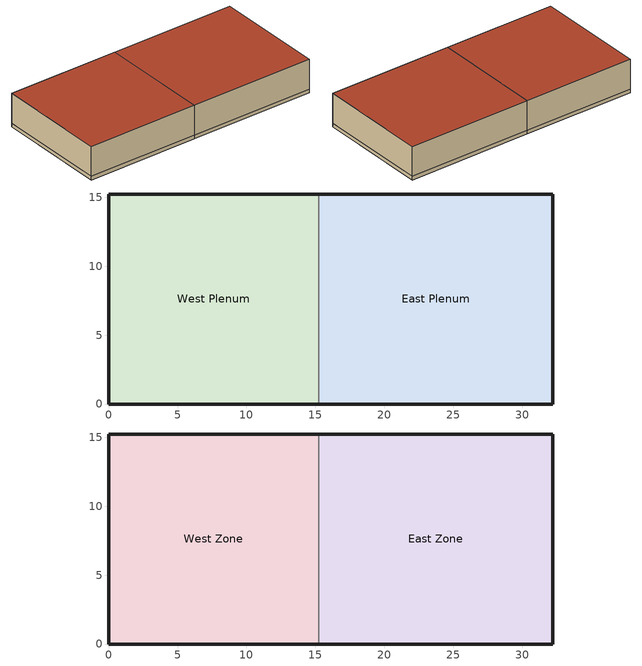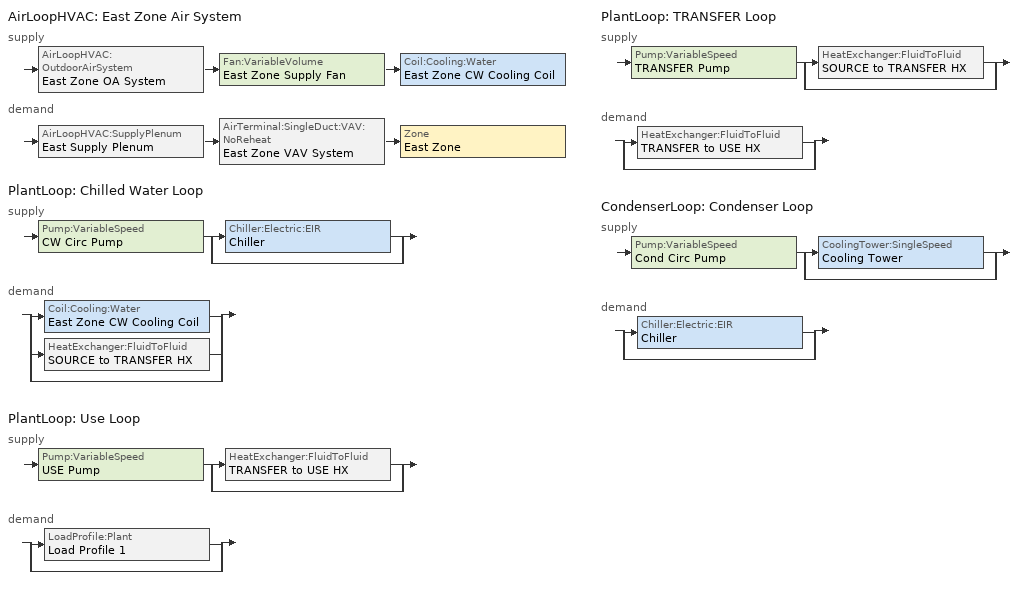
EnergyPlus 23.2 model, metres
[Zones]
West Plenum
 floor ground (FLOOR): 15.24,0 0,0 0,15.24 15.24,15.24 z0
 wall outside (ext-walls): 15.24,15.24 0,15.24 0,0 15.24,0 z0:0.5
 wall adiabatic (PARTITION): 15.24,0 15.24,15.24 z0:0.5
East Plenum
 floor ground (FLOOR): 32.24,0 15.24,0 15.24,15.24 32.24,15.24 z0
 wall outside (ext-walls): 15.24,0 32.24,0 32.24,15.24 15.24,15.24 z0:0.5
West Zone
 floor to West Plenum (Plenum Floor): 15.24,0 0,0 0,15.24 15.24,15.24 z0.5
 wall outside (ext-walls): 15.24,15.24 0,15.24 0,0 15.24,0 z0.5:4.57
 wall to East Zone (PARTITION): 15.24,0 15.24,15.24 z0.5:4.57
 roof outside (ROOF19): 0,15.24 0,0 15.24,0 15.24,15.24 z4.57
East Zone
 floor to East Plenum (Plenum Floor): 32.24,0 15.24,0 15.24,15.24 32.24,15.24 z0.5
 wall outside (ext-walls): 15.24,0 32.24,0 32.24,15.24 15.24,15.24 z0.5:4.57
 roof outside (ROOF19): 15.24,15.24 15.24,0 32.24,0 32.24,15.24 z4.57
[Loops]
AirLoopHVAC 'East Zone Air System'
 supply: AirLoopHVAC:OutdoorAirSystem 'East Zone OA System' > Fan:VariableVolume 'East Zone Supply Fan' > Coil:Cooling:Water 'East Zone CW Cooling Coil'
 demand: AirLoopHVAC:SupplyPlenum 'East Supply Plenum' > AirTerminal:SingleDuct:VAV:NoReheat 'East Zone VAV System' > Zone 'East Zone'
PlantLoop 'Chilled Water Loop'
 supply: Pump:VariableSpeed 'CW Circ Pump' > split
  | Chiller:Electric:EIR 'Chiller'
  | bypass
 demand: split
  | Coil:Cooling:Water 'East Zone CW Cooling Coil'
  | HeatExchanger:FluidToFluid 'SOURCE to TRANSFER HX'
  | bypass
PlantLoop 'Use Loop'
 supply: Pump:VariableSpeed 'USE Pump' > split
  | HeatExchanger:FluidToFluid 'TRANSFER to USE HX'
  | bypass
 demand: split
  | LoadProfile:Plant 'Load Profile 1'
  | bypass
PlantLoop 'TRANSFER Loop'
 supply: Pump:VariableSpeed 'TRANSFER Pump' > split
  | HeatExchanger:FluidToFluid 'SOURCE to TRANSFER HX'
  | bypass
 demand: split
  | HeatExchanger:FluidToFluid 'TRANSFER to USE HX'
  | bypass
CondenserLoop 'Condenser Loop'
 supply: Pump:VariableSpeed 'Cond Circ Pump' > split
  | CoolingTower:SingleSpeed 'Cooling Tower'
  | bypass
 demand: split
  | Chiller:Electric:EIR 'Chiller'
  | bypass
[Building]
Simple One Zone (Wireframe DXF): North Axis {deg}=0; Terrain=Suburbs; Loads Convergence Tolerance Value {W}=0.04; Temperature Convergence Tolerance Value {deltaC}=0.004; Solar Distribution=MinimalShadowing; Maximum Number of Warmup Days=30; Minimum Number of Warmup Days=6
[Site:Location]
CHICAGO_IL_USA TMY2-94846: Latitude {deg}=41.78; Longitude {deg}=-87.75; Time Zone {hr}=-6; Elevation {m}=190
[SizingPeriod:DesignDay] Humidity Condition Type=Wetbulb; Barometric Pressure {Pa}=99063; Rain Indicator=No; Snow Indicator=No; Daylight Saving Time Indicator=No; Solar Model Indicator=ASHRAEClearSky
Name | Month | Day of Month | Day Type | Maximum Dry-Bulb Temperature {C} | Daily Dry-Bulb Temperature Range {deltaC} | Wetbulb or DewPoint at Maximum Dry-Bulb {C} | Wind Speed {m/s} | Wind Direction {deg} | Sky Clearness
CHICAGO_IL_USA Annual Heating 99% Design Conditions DB | 1 | 8 | WinterDesignDay | -17.3 | 0 | -17.3 | 4.9 | 270 | 0
CHICAGO_IL_USA Annual Cooling 1% Design Conditions DB/MCWB | 7 | 3 | SummerDesignDay | 31.5 | 10.7 | 23 | 5.3 | 230 | 1
[Site:GroundTemperature:BuildingSurface]
20.03, 20.03, 20.13, 20.3, 20.43, 20.52, 20.62, 20.77, 20.78, 20.55, 20.44, 20.2
[Site:GroundTemperature:Shallow]
20.03, 20.03, 20.13, 20.3, 20.43, 20.52, 20.62, 20.77, 20.78, 20.55, 20.44, 20.2
[Site:GroundTemperature:Deep]
16.1, 16.1, 16.1, 16.1, 16.1, 16.1, 16.1, 16.1, 16.1, 16.1, 16.1, 16.1
[Material] Thermal Absorptance=0.9
Name | Roughness | Thickness {m} | Conductivity {W/m-K} | Density {kg/m3} | Specific Heat {J/kg-K} | Solar Absorptance | Visible Absorptance
C5 - 4 IN HW CONCRETE | MediumRough | 0.101498 | 1.729577 | 2242.585 | 836.8 | 0.65 | 0.65
1IN Stucco | Smooth | 0.0253 | 0.6918 | 1858 | 837 | 0.92 | 0.92
8IN Concrete HW | MediumRough | 0.2033 | 1.7296 | 2243 | 837 | 0.65 | 0.65
Wall Insulation [5] | MediumRough | 0.0453 | 0.0432 | 91 | 837 | 0.5 | 0.5
1/2IN Gypsum | Smooth | 0.0127 | 0.16 | 784.9 | 830 | 0.92 | 0.92
C19 - 2 IN LIGHT WEIGHT CONCRETE | MediumRough | 0.0508102 | 0.129891 | 480.5539 | 836.8 | 0.2 | 0.2
E1 - 3 / 4 IN PLASTER OR GYP BOARD | Smooth | 0.01905 | 0.726422 | 1601.846 | 836.8 | 0.92 | 0.92
C6 - 8 IN CLAY TILE | Smooth | 0.203302 | 0.570761 | 1121.292 | 836.8 | 0.82 | 0.82
[Material:NoMass]
R19LAYER: Roughness=Rough; Thermal Resistance {m2-K/W}=3.344; Thermal Absorptance=0.9; Solar Absorptance=0.75; Visible Absorptance=0.75
[Construction]
ext-walls: 1IN Stucco, 8IN Concrete HW, Wall Insulation [5], 1/2IN Gypsum
FLOOR: C5 - 4 IN HW CONCRETE
ROOF19: R19LAYER
PARTITION: E1 - 3 / 4 IN PLASTER OR GYP BOARD, C6 - 8 IN CLAY TILE, E1 - 3 / 4 IN PLASTER OR GYP BOARD
PLENUM FLOOR: C19 - 2 IN LIGHT WEIGHT CONCRETE
[Zone] Type=1; Multiplier=1; Ceiling Height {m}=autocalculate; Volume {m3}=autocalculate
West Zone; East Zone; West Plenum; East Plenum
[People] Number of People Schedule=OFFICE OCCUPANCY; Number of People Calculation Method=people; Number of People=0; Fraction Radiant=0.3; Activity Level Schedule=Activity Sch; Carbon Dioxide Generation Rate {m3/s-W}=3.82E-8; Mean Radiant Temperature Calculation Type=zoneaveraged; Work Efficiency Schedule=Work Eff Sch; Clothing Insulation Calculation Method=ClothingInsulationSchedule; Clothing Insulation Schedule=Clothing Sch; Air Velocity Schedule=Air Velo Sch; Thermal Comfort Model 1 Type=FANGER
Name | Zone or ZoneList or Space or SpaceList
West Zone PEOPLE | West Zone
East Zone PEOPLE | East Zone
[Lights] Schedule=LIGHTS-1; Design Level Calculation Method=LightingLevel; Lighting Level {W}=284; Return Air Fraction=0; Fraction Radiant=0.59; Fraction Visible=0.2; Fraction Replaceable=0
Name | Zone or ZoneList or Space or SpaceList
West Zone Lights | West Zone
East Zone Lights | East Zone
[ElectricEquipment] Schedule=BLDG_EQUIP_SCH; Design Level Calculation Method=EquipmentLevel; Design Level {W}=0; Fraction Latent=0; Fraction Lost=0
Name | Zone or ZoneList or Space or SpaceList | Fraction Radiant
West Zone_MiscPlug_Equip | West Zone | 0.25
East Zone_MiscPlug_Equip | East Zone | 0.5
[ElectricEquipment:ITE:AirCooled]
EastDataCenter_Equip: Zone or Space=East Zone; Air Flow Calculation Method=FlowControlWithApproachTemperatures; Design Power Input Calculation Method=Watts/Unit; Watts per Unit {W}=1000; Number of Units=42; Watts per Zone Floor Area {W/m2}=200; Design Power Input Schedule=Data Center Operation Schedule; CPU Loading  Schedule=Data Center CPU Loading Schedule; CPU Power Input Function of Loading and Air Temperature Curve=Data Center Servers Power fLoadTemp; Design Fan Power Input Fraction=0.183; Design Fan Air Flow Rate per Power Input {m3/s-W}=0.0001; Air Flow Function of Loading and Air Temperature Curve=Data Center Servers Airflow fLoadTemp; Fan Power Input Function of Flow Curve=ECM FanPower fFlow-demo; Design Entering Air Temperature {C}=15; Environmental Class=A3; Air Inlet Connection Type=AdjustedSupply; Design Recirculation Fraction=0.1; Recirculation Function of Loading and Supply Temperature Curve=Data Center Recirculation fLoadTemp; Design Electric Power Supply Efficiency=0.9; Electric Power Supply Efficiency Function of Part Load Ratio Curve=UPS Efficiency fPLR; Fraction of Electric Power Supply Losses to Zone=1; Supply Temperature Difference Schedule=Supply Temperature Difference Schedule Mod; Return Temperature Difference Schedule=Return Temperature Difference Schedule Mod
[DesignSpecification:OutdoorAir] Outdoor Air Method=flow/person; Outdoor Air Flow per Person {m3/s-person}=0.0125; Outdoor Air Flow per Zone Floor Area {m3/s-m2}=0; Outdoor Air Flow per Zone {m3/s}=0
SZ DSOA West Zone; SZ DSOA East Zone
[Sizing:Zone] Zone Cooling Design Supply Air Temperature Input Method=SupplyAirTemperature; Zone Cooling Design Supply Air Temperature {C}=13; Zone Heating Design Supply Air Temperature Input Method=SupplyAirTemperature; Zone Heating Design Supply Air Temperature {C}=30; Zone Cooling Design Supply Air Humidity Ratio {kgWater/kgDryAir}=0.0075; Zone Heating Design Supply Air Humidity Ratio {kgWater/kgDryAir}=0.004; Zone Heating Sizing Factor=0; Zone Cooling Sizing Factor=0; Cooling Design Air Flow Method=DesignDay; Cooling Design Air Flow Rate {m3/s}=0; Heating Design Air Flow Method=DesignDay; Heating Design Air Flow Rate {m3/s}=0; Account for Dedicated Outdoor Air System=No; Dedicated Outdoor Air System Control Strategy=NeutralSupplyAir; Dedicated Outdoor Air Low Setpoint Temperature for Design {C}=autosize; Dedicated Outdoor Air High Setpoint Temperature for Design {C}=autosize
Name | Design Specification Outdoor Air Object
West Zone | SZ DSOA West Zone
East Zone | SZ DSOA East Zone
[Sizing:System]
East Zone Air System: Type of Load to Size On=Sensible; Design Outdoor Air Flow Rate {m3/s}=autosize; Central Heating Maximum System Air Flow Ratio=0.4; Preheat Design Temperature {C}=7; Preheat Design Humidity Ratio {kgWater/kgDryAir}=0.009; Precool Design Temperature {C}=12.8; Precool Design Humidity Ratio {kgWater/kgDryAir}=0.009; Central Cooling Design Supply Air Temperature {C}=12.8; Central Heating Design Supply Air Temperature {C}=30; Type of Zone Sum to Use=NonCoincident; 100% Outdoor Air in Cooling=Yes; 100% Outdoor Air in Heating=No; Central Cooling Design Supply Air Humidity Ratio {kgWater/kgDryAir}=0.009; Central Heating Design Supply Air Humidity Ratio {kgWater/kgDryAir}=0.009; Cooling Supply Air Flow Rate Method=DesignDay; Heating Supply Air Flow Rate Method=DesignDay
[Sizing:Plant] Loop Design Temperature Difference {deltaC}=5; Sizing Option=NonCoincident
Name | Loop Type | Design Loop Exit Temperature {C} | Zone Timesteps in Averaging Window
Chilled Water Loop | Cooling | 7
Condenser Loop | Condenser | 29
Use Loop | Cooling | 17 | 1
TRANSFER Loop | Cooling | 12 | 1
[ZoneControl:Thermostat]
East Zone Thermostat: Zone or ZoneList=East Zone; Control Type Schedule=Zone Control Type Sched; Control 1=Temperature Setpoints
[ThermostatSetpoint:DualSetpoint]
Temperature Setpoints: Heating Setpoint Temperature Schedule=Heating Setpoints; Cooling Setpoint Temperature Schedule=Cooling Setpoints
[AirTerminal:SingleDuct:VAV:NoReheat]
East Zone VAV System: Availability Schedule=FanAndCoilAvailSched; Maximum Air Flow Rate {m3/s}=autosize; Zone Minimum Air Flow Input Method=Constant; Constant Minimum Air Flow Fraction=0.4
[Zone equipment]
East Zone: East Zone VAV System
[Fan:VariableVolume]
East Zone Supply Fan: Availability Schedule=FanAndCoilAvailSched; Fan Total Efficiency=0.7; Pressure Rise {Pa}=300; Maximum Flow Rate {m3/s}=autosize; Fan Power Minimum Flow Rate Input Method=Fraction; Fan Power Minimum Flow Fraction=0.25; Motor Efficiency=0.9; Motor In Airstream Fraction=0; Fan Power Coefficient 1=0.350712; Fan Power Coefficient 2=0.308505; Fan Power Coefficient 3=-0.541374; Fan Power Coefficient 4=0.871988; Fan Power Coefficient 5=0
[Coil:Cooling:Water]
East Zone CW Cooling Coil: Availability Schedule=EastChWaterCoilAvailSched; Design Water Flow Rate {m3/s}=autosize; Design Air Flow Rate {m3/s}=autosize; Design Inlet Water Temperature {C}=autosize; Design Inlet Air Temperature {C}=autosize; Design Outlet Air Temperature {C}=autosize; Design Inlet Air Humidity Ratio {kgWater/kgDryAir}=autosize; Design Outlet Air Humidity Ratio {kgWater/kgDryAir}=autosize; Type of Analysis=SimpleAnalysis; Heat Exchanger Configuration=CrossFlow
[Controller:WaterCoil]
East CW Coil Controller: Control Variable=Temperature; Action=Reverse; Actuator Variable=FLOW; Controller Convergence Tolerance {deltaC}=autosize; Maximum Actuated Flow {m3/s}=autosize; Minimum Actuated Flow {m3/s}=0
[Controller:OutdoorAir]
East Data Center OA Controller: Minimum Outdoor Air Flow Rate {m3/s}=autosize; Maximum Outdoor Air Flow Rate {m3/s}=autosize; Economizer Control Type=FixedDryBulb; Economizer Maximum Limit Dry-Bulb Temperature {C}=16; Economizer Maximum Limit Dewpoint Temperature {C}=13.5; Economizer Minimum Limit Dry-Bulb Temperature {C}=-20; Lockout Type=NoLockout; Minimum Limit Type=FixedMinimum; Minimum Outdoor Air Schedule=OAFractionSched
[AirLoopHVAC]
East Zone Air System: Design Supply Air Flow Rate {m3/s}=autosize
[AirLoopHVAC:SupplyPlenum]
East Supply Plenum: Zone=East Plenum
[Pump:VariableSpeed] Design Maximum Flow Rate {m3/s}=autosize; Design Power Consumption {W}=autosize; Fraction of Motor Inefficiencies to Fluid Stream=0; Coefficient 1 of the Part Load Performance Curve=0; Coefficient 2 of the Part Load Performance Curve=1; Coefficient 3 of the Part Load Performance Curve=0; Coefficient 4 of the Part Load Performance Curve=0; Design Minimum Flow Rate {m3/s}=0; Pump Control Type=INTERMITTENT
Name | Design Pump Head {Pa} | Motor Efficiency
CW Circ Pump | 160000 | 0.87
USE Pump; TRANSFER Pump | 300000 | 0.87
Cond Circ Pump | 140000 | 0.9
[LoadProfile:Plant]
Load Profile 1: Load Schedule=Load Profile 1 Load Schedule; Peak Flow Rate {m3/s}=0; Flow Rate Fraction Schedule=Load Profile 1 Flow Frac Schedule; Plant Loop Fluid Type=Water
[Chiller:Electric:EIR]
Chiller: Reference Capacity {W}=autosize; Reference COP {W/W}=5; Reference Leaving Chilled Water Temperature {C}=7; Reference Entering Condenser Fluid Temperature {C}=25; Reference Chilled Water Flow Rate {m3/s}=autosize; Reference Condenser Fluid Flow Rate {m3/s}=autosize; Cooling Capacity Function of Temperature Curve=WC_PD_2010_PB_CAPFT; Electric Input to Cooling Output Ratio Function of Temperature Curve=WC_PD_2010_PB_EIRFT; Electric Input to Cooling Output Ratio Function of Part Load Ratio Curve=Main Chiller RecipEIRFPLR; Minimum Part Load Ratio=0.2; Maximum Part Load Ratio=1; Optimum Part Load Ratio=1; Minimum Unloading Ratio=0.2; Condenser Type=WaterCooled; Fraction of Compressor Electric Consumption Rejected by Condenser=1; Leaving Chilled Water Lower Temperature Limit {C}=2; Chiller Flow Mode=NotModulated; Sizing Factor=1; Basin Heater Setpoint Temperature {C}=2
[CoolingTower:SingleSpeed]
Cooling Tower: Design Water Flow Rate {m3/s}=autosize; Design Air Flow Rate {m3/s}=autosize; Design Fan Power {W}=autosize; Design U-Factor Times Area Value {W/K}=autosize; Free Convection Regime Air Flow Rate Sizing Factor=0.1; Free Convection U-Factor Times Area Value Sizing Factor=0.1; Performance Input Method=UFactorTimesAreaAndDesignWaterFlowRate; Heat Rejection Capacity and Nominal Capacity Sizing Ratio=1.25; Free Convection Nominal Capacity Sizing Factor=0.1; Design Inlet Air Dry-Bulb Temperature {C}=35; Design Inlet Air Wet-Bulb Temperature {C}=25.6; Design Approach Temperature {deltaC}=autosize; Design Range Temperature {deltaC}=autosize; Basin Heater Setpoint Temperature {C}=2; Evaporation Loss Mode=SaturatedExit; Evaporation Loss Factor {percent/K}=0.2; Drift Loss Percent {percent}=0.008; Blowdown Calculation Mode=ConcentrationRatio; Blowdown Concentration Ratio=3; Capacity Control=FanCycling; Number of Cells=1; Cell Control=MaximalCell; Cell Minimum  Water Flow Rate Fraction=0.33; Cell Maximum Water Flow Rate Fraction=2.5; Sizing Factor=1
[HeatExchanger:FluidToFluid] Availability Schedule=AlwaysOnSchedule; Loop Demand Side Design Flow Rate {m3/s}=autosize; Loop Supply Side Design Flow Rate {m3/s}=autosize; Heat Exchanger U-Factor Times Area Value {W/K}=autosize; Minimum Temperature Difference to Activate Heat Exchanger {deltaC}=0.2; Heat Transfer Metering End Use Type=LoopToLoop
Name | Heat Exchange Model Type | Control Type
TRANSFER to USE HX | CounterFlow | CoolingSetpointModulated
SOURCE to TRANSFER HX | CrossFlowBothMixed | OperationSchemeModulated
[PlantLoop] Maximum Loop Temperature {C}=100; Minimum Loop Temperature {C}=3; Maximum Loop Flow Rate {m3/s}=autosize; Minimum Loop Flow Rate {m3/s}=0; Plant Loop Volume {m3}=autocalculate
Name | Fluid Type | Plant Equipment Operation Scheme | Load Distribution Scheme
Chilled Water Loop | Water | CW Loop Operation | Optimal
Use Loop | WATER | Use Loop Operation | OPTIMAL
TRANSFER Loop | WATER | TRANSFER Loop Operation | OPTIMAL
[CondenserLoop]
Condenser Loop: Fluid Type=Water; Condenser Equipment Operation Scheme=Tower Loop Operation; Maximum Loop Temperature {C}=100; Minimum Loop Temperature {C}=3; Maximum Loop Flow Rate {m3/s}=autosize; Minimum Loop Flow Rate {m3/s}=0; Condenser Loop Volume {m3}=autocalculate; Load Distribution Scheme=Optimal; Pressure Simulation Type=None; Loop Circulation Time {minutes}=2
[PlantEquipmentList]
Chiller Plant: Chiller
TRANSFER to USE HX equip: TRANSFER to USE HX
TRANSFER Cooling Plant: SOURCE to TRANSFER HX
[CondenserEquipmentList]
Tower Plant: Cooling Tower
[PlantEquipmentOperation:CoolingLoad] Load Range 1 Lower Limit {W}=0; Load Range 1 Upper Limit {W}=1000000000
Name | Range 1 Equipment List
CW Loop Cooling Load | Chiller Plant
Tower Load | Tower Plant
TRANSFER HX | TRANSFER Cooling Plant
Use operation | TRANSFER to USE HX equip
[PlantEquipmentOperationSchemes]
Name | Control Scheme 1 | Control Scheme 1 Schedule
CW Loop Operation | CW Loop Cooling Load | Chiller AlwaysOnSchedule
Use Loop Operation | USE operation | AlwaysOnSchedule
TRANSFER Loop Operation | TRANSFER HX | AlwaysOnSchedule
[CondenserEquipmentOperationSchemes]
Tower Loop Operation: Control Scheme 1=Tower Load; Control Scheme 1 Schedule=Tower AlwaysOnSchedule
[EnergyManagementSystem:Sensor] Output:Variable or Output:Meter Index Key=Whole Building
Name | Output:Variable or Output:Meter
IT_Equip_Power | Facility Total Building Electricity Demand Rate
Whole_Building_Power | Facility Total Electricity Demand Rate
Whole_HVAC_Power | Facility Total HVAC Electricity Demand Rate
[EnergyManagementSystem:ProgramCallingManager]
Calculate Power Utilization Effectiveness: EndOfZoneTimestepBeforeZoneReporting; CalculatePUE
[EnergyManagementSystem:Program]
CalculatePUE: IF IT_Equip_power > 0.0; set PUE_Value = whole_building_power / IT_Equip_power; ELSE; set PUE_Value = 0.0; ENDIF
[EnergyManagementSystem:GlobalVariable]
PUE_Value
[EnergyManagementSystem:OutputVariable]
Power Utilization Effectiveness: EMS Variable=PUE_Value; Type of Data in Variable=Averaged; Update Frequency=SystemTimeStep
[AvailabilityManager:Scheduled] Schedule=FanAndCoilAvailSched
West Data Center Avail; East Data Center Avail
[SetpointManager:Scheduled] Control Variable=Temperature
Name | Schedule | Setpoint Node or NodeList
CondenserControl SetpointManager | Tower-Loop-Temp-Schedule | Condenser Supply Outlet Node
Chilled Water Loop Setpoint Manager | CW Loop Temp Schedule | CW Supply Outlet Node
Use Loop Setpoint Manager | Use Loop Temp Sch | Use Loop Setpoint Node List
TRANSFER Loop Setpoint Manager | TRANSFER Loop Temp Sch | TRANSFER Loop Setpoint Node List
East System Setpoint manager | CRAH-Supply-Temp-Schedule | East Sys Setpoint nodes
[SetpointManager:MixedAir]
East Zone Mixed Air Temp Manager: Control Variable=Temperature; Setpoint Node or NodeList=East Zone Mixed Air Node
[Schedule:Compact]
OAFractionSched: Through: 12/31, For: AllDays, Until: 7:00, 0.05, Until: 18:00, 1, Until: 24:00, 0.05
CW Loop Temp Schedule: THROUGH: 12/31, FOR: AllDays, UNTIL: 24:00, 7
Chiller AlwaysOnSchedule; Tower AlwaysOnSchedule; AlwaysOnSchedule; Load Profile 1 Flow Frac Schedule: THROUGH: 12/31, FOR: AllDays, UNTIL: 24:00, 1
OFFICE OCCUPANCY: Through: 12/31, For: WeekDays SummerDesignDay, Until: 6:00, 0, Until: 7:00, 0.1, Until: 8:00, 0.5, Until: 12:00, 1, Until: 13:00, 0.5, Until: 16:00, 1, Until: 17:00, 0.5, Until: 18:00, 0.1, Until: 24:00, 0, For: AllOtherDays, Until: 24:00, 0
Activity Sch: Through: 12/31, For: AllDays, Until: 24:00, 131.8
Work Eff Sch: Through: 12/31, For: AllDays, Until: 24:00, 0
Clothing Sch; FanAndCoilAvailSched: Through: 12/31, For: AllDays, Until: 24:00, 1
Air Velo Sch: Through: 12/31, For: AllDays, Until: 24:00, 0.137
BLDG_EQUIP_SCH: Through: 12/31, For: Weekdays, Until: 08:00, 0.4, Until: 12:00, 0.9, Until: 13:00, 0.8, Until: 17:00, 0.9, Until: 18:00, 0.5, Until: 24:00, 0.4, For: SummerDesignDay, Until: 24:00, 1, For: Saturday, Until: 06:00, 0.3, Until: 08:00, 0.4, Until: 12:00, 0.5, Until: 17:00, 0.35, Until: 24:00, 0.3, For: WinterDesignDay, Until: 24:00, 0, For: Sunday Holidays AllOtherDays, Until: 24:00, 0.3
Data Center CPU Loading Schedule: Through: 12/31, For: SummerDesignDay, Until: 24:00, 1, For: AllOtherDays, Until: 6:00, 1, Until: 12:00, 0.8, Until: 18:00, 0.6, Until: 24:00, 0.8
LIGHTS-1: Through: 12/31, For: Weekdays SummerDesignDay WinterDesignDay, Until: 9:00, 0.05, Until: 10:00, 0.9, Until: 11:00, 0.95, Until: 12:00, 1, Until: 13:00, 0.95, Until: 14:00, 0.8, Until: 15:00, 0.9, Until: 17:00, 1, Until: 24:00, 0.05, For: AllOtherDays, Until: 24:00, 0.05
Zone Control Type Sched: Through: 12/31, For: AllDays, Until: 24:00, 4
Heating Setpoints: Through: 12/31, For: AllDays, Until:  7:00, 5, Until: 17:00, 5, Until: 24:00, 5
Cooling Setpoints: Through: 12/31, For: AllDays, Until:  7:00, 23, Until: 17:00, 23, Until: 24:00, 23
EastChWaterCoilAvailSched: Through: 12/31, For: AllDays, Until:  7:00, 1, Until: 17:00, 1, Until: 24:00, 1
USE Loop Temp Sch: THROUGH: 12/31, FOR: AllDays, UNTIL: 24:00, 17
TRANSFER Loop Temp Sch: THROUGH: 12/31, FOR: AllDays, UNTIL: 24:00, 12
Load Profile 1 Load Schedule: THROUGH: 12/31, FOR: AllDays, UNTIL: 24:00, -80000
Tower-Loop-Temp-Schedule: Through: 12/31, For: AllDays, Until: 24:00, 25
CRAH-Supply-Temp-Schedule: Through: 12/31, For: AllDays, Until: 24:00, 20
[Schedule:Constant]
Name | Hourly Value
Data Center Operation Schedule | 1
Supply Temperature Difference Schedule Mod | 2
Return Temperature Difference Schedule Mod | -1
[Curve:Quadratic] Minimum Value of x=0
Name | Coefficient1 Constant | Coefficient2 x | Coefficient3 x**2 | Maximum Value of x
Main Chiller RecipEIRFPLR | 0.088065 | 1.137742 | -0.225806 | 1
ECM FanPower fFlow-demo | 0 | 0 | 1 | 99
UPS Efficiency fPLR | 1 | 0 | 0 | 99
[Curve:Biquadratic]
Name | Coefficient1 Constant | Coefficient2 x | Coefficient3 x**2 | Coefficient4 y | Coefficient5 y**2 | Coefficient6 x*y | Minimum Value of x | Maximum Value of x | Minimum Value of y | Maximum Value of y | Minimum Curve Output | Maximum Curve Output | Input Unit Type for X | Input Unit Type for Y | Output Unit Type
WC_PD_2010_PB_CAPFT | 0.906117 | 0.0292267 | -0.0003665 | -0.0009698 | -9.07e-05 | 0.0002535 | 5 | 10 | 17.78 | 46.11
WC_PD_2010_PB_EIRFT | 0.361778 | -0.0230016 | 0.0009672 | 0.0131801 | 0.0003761 | -0.0007121 | 5 | 10 | 17.78 | 46.11
Data Center Servers Power fLoadTemp | -1 | 1 | 0 | 0.06667 | 0 | 0 | 0 | 1.5 | -10 | 99 | 0 | 99 | Dimensionless | Temperature | Dimensionless
Data Center Servers Airflow fLoadTemp | -1.4 | 0.9 | 0 | 0.1 | 0 | 0 | 0 | 1.5 | -10 | 99 | 0 | 99 | Dimensionless | Temperature | Dimensionless
Data Center Recirculation fLoadTemp | 1 | 0 | 0 | 0 | 0 | 0 | 0 | 1.5 | -10 | 99 | 0 | 99 | Dimensionless | Temperature | Dimensionless
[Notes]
2ZoneDataCenterHVAC_wEconomizer.idf
Basic file description:  Basic test for Single Zone Air Loop System For Data Center Application.
HVAC Components include:  Air Economizer, Direct Evaporative Cooler,
Indirect Evaporative Coolers, Single Speed DX Cooling Coil,
Chilled Water Coil and VAV with No Reheat Air Terminal Unit.
Mass walls.  Regular slab floor. 2 Thermal Zones, and 2 supply plenum
Regular roof.  No Windows. Air cooled IT equipment (ITE).
Highlights:              Example of single zone Airloop HVAC system for Data Center Application
Simulation Location/Run: CHICAGO_OHARE_INTL_IL_USA, 2 design days, four run periods,
Run Control executes four single day run periods (see RUN PERIOD object)
Location:                Chicago, IL
Design Days:             Chicago Ohare Intl Ap IL USA Annual Heating 99%, MaxDB=-16.6°C
Chicago Ohare Intl Ap IL USA Annual Cooling (DB=>MWB) 1%, MaxDB=31.6°C MWB=23°C
Run Period (Weather File): 1/1 - 12/31.
Run Control:             Zone sizing, weather file run period control
Building: Fictional 2 zone building
The building is oriented due north.
Floor Area:        491.34 m2
Number of Stories: 1
Zone Description Details:
(0,0,0)                 (15.24,15.24,0)      ---> True North
|                   West Zone      |
|                      Inlet Node  |<--SPLITTER--<  <--------|
|                                  |                  AirLoopHVAC ( Data Center )
|                    Return Node   |>----MXER---->  >--------|
|                   East Zone      |
|                      Inlet Node  |<--SPLITTER--<  <--------|
|                                  |                  AirLoopHVAC ( Data Center )
|                    Return Node   |>----MXER---->  >--------|
Internal gains description:     Air cooled ITE and lights.
Interzone Surfaces:             None
Internal Mass:                  None
People:                         0 Occupants
Lights:                         284 Watts
Equipment:                      0 Watts
IT Equipment:                   200 Watts/m2
Detached Shading:               None
Daylight:                       None
Natural Ventilation:            None
Compact Schedules:              Yes
Solar Distribution:             MinimalShadowing
HVAC:                           AirLoopHVAC serving a single thermal zone as a Data Center
There are two data centers, and each data center is served
by its own airloopHVAC.  The air loops has a DX cooling coil
and a chilled water cooling coil.
For west zone (West data Center) the chilled water coil is
always scheduled off.  For East zone (East data Center) the
DX cooling coil is always scheduled off. But the schedules
can be modified to allow to the DX and Chilled water coils
to run alternately during the day and night or during week
days and week ends.
Zonal Equipment:                none
Central Air Handling Equipment: Yes (Serving single zone)
System Equipment Autosize:      Yes
Purchased Cooling:              No
Purchased Heating:              No
Purchased Chilled Water:        No
Purchased Hot Water:            No
Air Terminal Unit Type:         AirTerminal:SingleDuct:VAV:NoReheat
Evaporative Cooler:             EvaporativeCooler:Direct:ResearchSpecial, EvaporativeCooler:Indirect:ResearchSpecial
Coils:                          Coil:Cooling:DX:SingleSpeed, Coil:Cooling:Water
Pumps:                          Pump:VariableSpeed
Boilers:                        None
Standard Reports:               Variable Dictionary, Surfaces (dxf-wireframe), Meter File
Timestep or Hourly Variables:   Timestep
Time bins Report:               None
HTML Report:                    None
Environmental Emissions:        None
Utility Tariffs:                None
